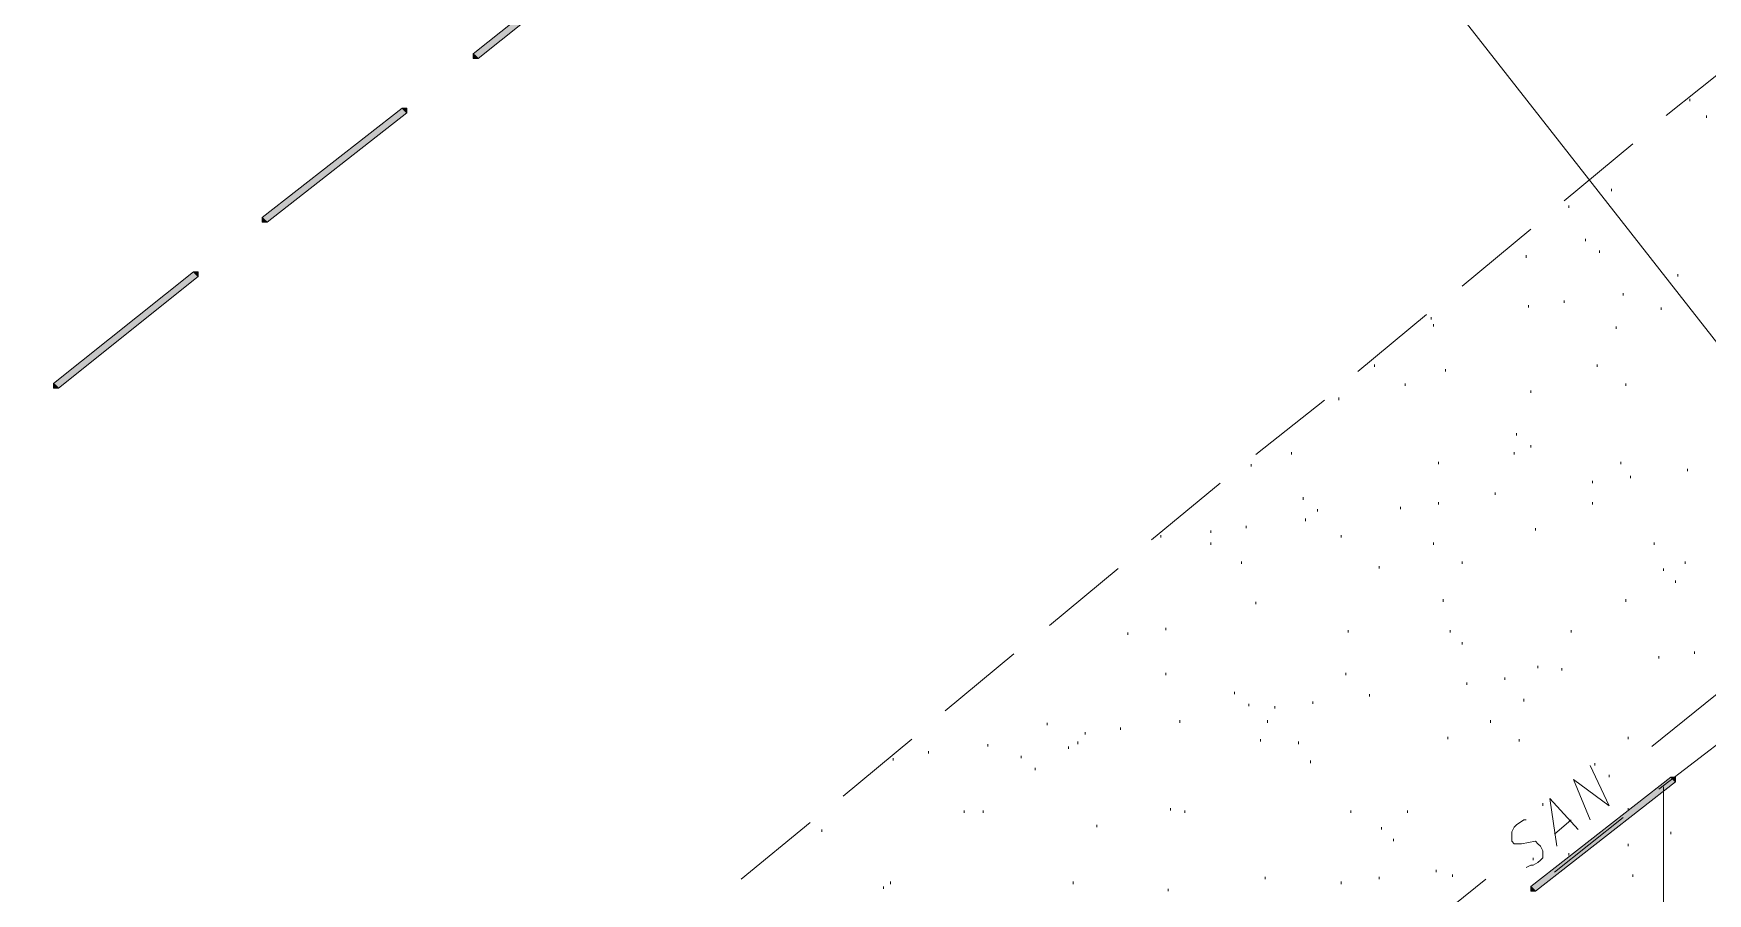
# Model space of a CAD drawing. Header units: inches. Extents: x 10 to 486, y 7 to 426.
# Drawn here: x 211.44 to 258.51, y 332.68 to 356.85 of the extents above; entities that cross this region are included whole.
import ezdxf

# ---------------------------------------------------------------- set-up
doc = ezdxf.new("R2010")
doc.units = ezdxf.units.IN
doc.header["$LTSCALE"] = 3
doc.header["$MEASUREMENT"] = 0
doc.layers.add('PDF_Geometry', color=7, linetype='Continuous', true_color=0x999999)
doc.layers.add('PDF_Solid Fills', color=7, linetype='Continuous')

msp = doc.modelspace()

# ---------------------------------------------------------------- hatches: boundary and pattern name
at = {"layer": 'PDF_Solid Fills', "transparency": 33554559}
for points in [[(227.81, 359.35), (227.743, 359.417), (223.81, 356.283), (223.877, 356.217), (223.943, 356.15), (227.877, 359.283)], [(221.877, 354.683), (221.81, 354.75), (217.877, 351.683), (217.943, 351.617), (218.01, 351.55), (221.943, 354.617)], [(216.01, 350.083), (215.943, 350.15), (212.01, 347.017), (212.077, 346.95), (212.143, 346.883), (216.077, 350.017)], [(253.61, 332.817), (253.677, 332.75), (257.61, 335.817), (257.543, 335.883), (257.477, 335.95), (253.543, 332.883)]]:
    msp.add_hatch(color=256, dxfattribs=at).paths.add_polyline_path(points)

# ---------------------------------------------------------------- linework, layer by layer
at = {"layer": 'PDF_Geometry', "color": 7, "lineweight": 13}
for points in [[(264.277, 341.15), (226.477, 389.35), (224.877, 389.35)], [(259.143, 337.15), (257.143, 335.617)], [(256.143, 334.817), (254.21, 333.283)]]:
    msp.add_lwpolyline(points, dxfattribs=at)
at = {"layer": 'PDF_Geometry', "color": 7, "lineweight": 5}
for points in [[(227.81, 359.35), (227.743, 359.417), (223.81, 356.283), (223.877, 356.217), (223.943, 356.15), (227.877, 359.283)], [(221.877, 354.683), (221.81, 354.75), (217.877, 351.683), (217.943, 351.617), (218.01, 351.55), (221.943, 354.617)], [(216.01, 350.083), (215.943, 350.15), (212.01, 347.017), (212.077, 346.95), (212.143, 346.883), (216.077, 350.017)], [(253.61, 332.817), (253.677, 332.75), (257.61, 335.817), (257.543, 335.883), (257.477, 335.95), (253.543, 332.883)]]:
    msp.add_lwpolyline(points, close=True, dxfattribs=at)
for points in [[(223.943, 356.15), (223.81, 356.15), (223.81, 356.283)], [(221.81, 354.75), (221.943, 354.75), (221.943, 354.617)], [(218.01, 351.55), (217.877, 351.55), (217.877, 351.683)], [(215.943, 350.15), (216.077, 350.15), (216.077, 350.017)], [(212.143, 346.883), (212.01, 346.883), (212.01, 347.017)], [(257.477, 335.95), (257.61, 335.95), (257.61, 335.817)], [(253.677, 332.75), (253.543, 332.75), (253.543, 332.883)]]:
    msp.add_lwpolyline(points, dxfattribs=at)
at = {"layer": 'PDF_Geometry', "lineweight": 13}
for points in [[(259.277, 356.083), (257.343, 354.55)], [(258.01, 355.017), (258.01, 354.95)], [(258.477, 354.55), (258.477, 354.483)], [(256.41, 353.75), (254.477, 352.15)], [(255.81, 352.483), (255.81, 352.417)], [(254.61, 352.017), (254.61, 351.95)], [(253.543, 351.35), (251.61, 349.75)], [(255.077, 351.083), (255.077, 351.017)], [(255.477, 350.75), (255.477, 350.683)], [(253.41, 350.617), (253.41, 350.55)], [(257.677, 350.083), (257.677, 350.017)], [(254.477, 349.35), (254.477, 349.283)], [(256.143, 349.55), (256.143, 349.483)], [(250.61, 348.95), (248.677, 347.35)], [(250.743, 348.883), (250.743, 348.817)], [(253.477, 349.217), (253.477, 349.15)], [(257.21, 349.15), (257.21, 349.083)], [(250.81, 348.683), (250.81, 348.617)], [(255.943, 348.617), (255.943, 348.55)], [(249.143, 347.55), (249.143, 347.483)], [(251.143, 347.417), (251.143, 347.35)], [(255.41, 347.55), (255.41, 347.483)], [(250.01, 347.017), (250.01, 346.95)], [(256.21, 347.017), (256.21, 346.95)], [(247.743, 346.55), (245.81, 345.017)], [(248.143, 346.617), (248.143, 346.55)], [(253.543, 346.817), (253.543, 346.75)], [(253.143, 345.617), (253.143, 345.55)], [(246.81, 345.083), (246.81, 345.017)], [(253.077, 345.083), (253.077, 345.017)], [(253.543, 345.283), (253.543, 345.217)], [(245.677, 344.75), (245.677, 344.683)], [(250.943, 344.817), (250.943, 344.75)], [(256.077, 344.817), (256.077, 344.75)], [(257.943, 344.617), (257.943, 344.55)], [(244.81, 344.217), (242.877, 342.617)], [(255.277, 344.283), (255.277, 344.217)], [(256.343, 344.417), (256.343, 344.35)], [(247.143, 343.817), (247.143, 343.75)], [(250.943, 343.683), (250.943, 343.617)], [(252.543, 343.95), (252.543, 343.883)], [(255.277, 343.683), (255.277, 343.617)], [(247.21, 343.217), (247.21, 343.15)], [(247.543, 343.483), (247.543, 343.417)], [(249.877, 343.55), (249.877, 343.483)], [(243.143, 342.75), (243.143, 342.683)], [(244.543, 342.883), (244.543, 342.817)], [(245.543, 343.017), (245.543, 342.95)], [(248.21, 342.75), (248.21, 342.683)], [(253.677, 342.95), (253.677, 342.883)], [(244.543, 342.55), (244.543, 342.483)], [(250.81, 342.55), (250.81, 342.483)], [(257.01, 342.55), (257.01, 342.483)], [(241.943, 341.817), (240.01, 340.217)], [(245.41, 342.017), (245.41, 341.95)], [(249.277, 341.883), (249.277, 341.817)], [(251.61, 342.017), (251.61, 341.95)], [(257.277, 341.817), (257.277, 341.75)], [(257.877, 342.017), (257.877, 341.95)], [(257.61, 341.483), (257.61, 341.417)], [(245.81, 340.883), (245.81, 340.817)], [(251.077, 340.95), (251.077, 340.883)], [(256.21, 340.95), (256.21, 340.883)], [(256.943, 336.817), (262.41, 341.217)], [(242.21, 340.017), (242.21, 339.95)], [(243.277, 340.15), (243.277, 340.083)], [(248.41, 340.083), (248.41, 340.017)], [(251.277, 340.083), (251.277, 340.017)], [(254.677, 340.083), (254.677, 340.017)], [(239.01, 339.417), (237.077, 337.817)], [(251.61, 339.75), (251.61, 339.683)], [(258.143, 339.483), (258.143, 339.417)], [(243.277, 338.883), (243.277, 338.817)], [(248.343, 338.883), (248.343, 338.817)], [(253.743, 339.083), (253.743, 339.017)], [(254.41, 339.017), (254.41, 338.95)], [(257.143, 339.35), (257.143, 339.283)], [(251.743, 338.617), (251.743, 338.55)], [(252.81, 338.75), (252.81, 338.683)], [(245.21, 338.35), (245.21, 338.283)], [(245.61, 338.017), (245.61, 337.95)], [(246.343, 337.95), (246.343, 337.883)], [(247.41, 338.083), (247.41, 338.017)], [(249.01, 338.283), (249.01, 338.217)], [(253.343, 338.15), (253.343, 338.083)], [(239.943, 337.483), (239.943, 337.417)], [(243.677, 337.55), (243.677, 337.483)], [(246.143, 337.55), (246.143, 337.483)], [(252.41, 337.55), (252.41, 337.483)], [(236.143, 337.017), (234.21, 335.417)], [(241.01, 337.217), (241.01, 337.15)], [(242.01, 337.35), (242.01, 337.283)], [(245.943, 337.017), (245.943, 336.95)], [(251.21, 337.083), (251.21, 337.017)], [(253.21, 337.017), (253.21, 336.95)], [(256.277, 337.083), (256.277, 337.017)], [(236.61, 336.683), (236.61, 336.617)], [(238.277, 336.883), (238.277, 336.817)], [(239.21, 336.55), (239.21, 336.483)], [(240.543, 336.817), (240.543, 336.75)], [(240.81, 336.95), (240.81, 336.883)], [(247.01, 336.95), (247.01, 336.883)], [(235.61, 336.483), (235.61, 336.417)], [(239.61, 336.217), (239.61, 336.15)], [(247.343, 336.417), (247.343, 336.35)], [(255.21, 334.75), (254.743, 335.883), (255.743, 335.15), (255.21, 336.283)], [(255.343, 336.35), (255.343, 336.283)], [(255.743, 336.017), (255.743, 335.95)], [(253.877, 335.217), (253.877, 335.15)], [(254.277, 334.017), (254.077, 335.35), (254.877, 334.483)], [(233.277, 334.683), (231.343, 333.083)], [(237.61, 335.017), (237.61, 334.95)], [(238.143, 335.017), (238.143, 334.95)], [(243.41, 335.083), (243.41, 335.017)], [(243.81, 335.017), (243.81, 334.95)], [(248.477, 335.017), (248.477, 334.95)], [(250.077, 335.017), (250.077, 334.95)], [(253.41, 333.417), (253.543, 333.483), (253.61, 333.483), (253.743, 333.55), (253.81, 333.617), (253.877, 333.683), (253.877, 333.883), (253.81, 334.017), (253.743, 334.083), (253.677, 334.15), (253.277, 334.083), (253.077, 334.083), (253.01, 334.15), (253.01, 334.417), (253.077, 334.55), (253.143, 334.617), (253.343, 334.75), (253.41, 334.75)], [(254.677, 334.75), (254.21, 334.35)], [(256.277, 335.083), (256.277, 335.017)], [(233.61, 334.483), (233.61, 334.417)], [(241.343, 334.617), (241.343, 334.55)], [(249.343, 334.55), (249.343, 334.483)], [(249.677, 334.217), (249.677, 334.15)], [(257.477, 334.417), (257.477, 334.35)], [(254.61, 333.817), (254.61, 333.75)], [(256.277, 334.083), (256.277, 334.017)], [(250.877, 333.35), (250.877, 333.283)], [(253.61, 333.683), (253.61, 333.617)], [(235.343, 332.883), (235.343, 332.817)], [(235.543, 333.017), (235.543, 332.95)], [(240.677, 333.017), (240.677, 332.95)], [(243.343, 332.817), (243.343, 332.75)], [(246.077, 333.15), (246.077, 333.083)], [(246.81, 328.683), (252.277, 333.083)], [(248.21, 333.017), (248.21, 332.95)], [(249.277, 333.15), (249.277, 333.083)], [(251.343, 333.217), (251.343, 333.15)], [(256.41, 333.217), (256.41, 333.15)]]:
    msp.add_lwpolyline(points, dxfattribs=at)
at = {"layer": 'PDF_Geometry', "color": 9, "lineweight": 13, "true_color": 0xbbbbbb}
msp.add_lwpolyline([(257.277, 319.35), (257.277, 335.683)], dxfattribs=at)
at = {"layer": 'PDF_Solid Fills', "color": 253, "lineweight": 5, "true_color": 0x999999, "transparency": 33554559}
for points in [[(293.077, 426.15), (116.943, 287.883), (117.01, 287.817)], [(293.077, 426.15), (117.01, 287.817), (117.077, 287.75)], [(117.077, 287.75), (293.21, 426.15), (293.077, 426.15)], [(293.277, 426.083), (293.21, 426.15), (117.077, 287.75)]]:
    msp.add_solid(points, dxfattribs=at)
at = {"layer": 'PDF_Solid Fills', "lineweight": 5, "transparency": 33554559}
for points in [[(223.943, 356.15), (223.81, 356.15), (223.877, 356.217), (223.81, 356.283)], [(221.81, 354.75), (221.943, 354.75), (221.877, 354.683), (221.943, 354.617)], [(218.01, 351.55), (217.877, 351.55), (217.943, 351.617), (217.877, 351.683)], [(215.943, 350.15), (216.077, 350.15), (216.01, 350.083), (216.077, 350.017)], [(212.143, 346.883), (212.01, 346.883), (212.077, 346.95), (212.01, 347.017)], [(257.477, 335.95), (257.61, 335.95), (257.543, 335.883), (257.61, 335.817)], [(253.677, 332.75), (253.543, 332.75), (253.61, 332.817), (253.543, 332.883)]]:
    msp.add_solid(points, dxfattribs=at)

doc.saveas('drawing.dxf')
